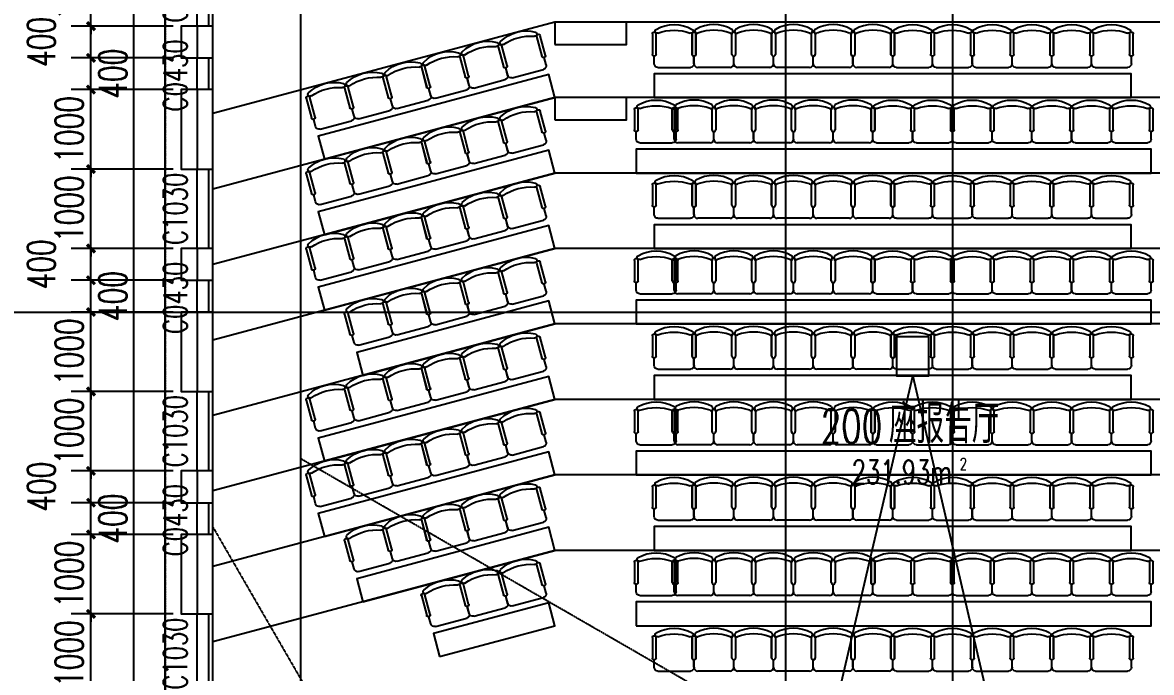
# Model space of a CAD drawing. Header units: millimetres. Extents: x 0 to 118900, y 0 to 84100.
# Drawn here: x 66603 to 80800, y 42453 to 50635 of the extents above; entities that cross this region are included whole.
import ezdxf

# ---------------------------------------------------------------- set-up
doc = ezdxf.new("R2010")
doc.units = ezdxf.units.MM
for name, pattern in [('DASH', [0.35, 0.25, -0.1]), ('DASHED2', [0.375, 0.25, -0.125]), ('DOTE', [2.42, 2, -0.2, 0.02, -0.2])]:
    doc.linetypes.add(name, pattern=pattern)
for name, color, linetype in [('DOTE', 1, 'DOTE'), ('EVTR', 6, 'Continuous'), ('FUR', 36, 'Continuous'), ('PUB_DIM', 3, 'Continuous'), ('RD-侧石线', 9, 'Continuous'), ('SEE', 5, 'Continuous'), ('SPACE', 7, 'Continuous'), ('STAIR', 201, 'Continuous'), ('WALL', 2, 'Continuous'), ('WINDOW', 4, 'Continuous'), ('WINDOW_TEXT', 7, 'Continuous'), ('排水', 7, 'Continuous')]:
    doc.layers.add(name, color=color, linetype=linetype)
doc.styles.add('_TCH_SPACE', font='SIMPLEX', dxfattribs={"height": 5, "bigfont": 'GBCBIG'})
doc.styles.add('_TCH_WINDOW', font='SIMPLEX', dxfattribs={"height": 3.5, "bigfont": 'GBCBIG'})
doc.styles.add('DIM_FONT', font='SIMPLEX', dxfattribs={"width": 0.7, "bigfont": 'GBCBIG'})
doc.dimstyles.new('_TCH_ARCH&&100', dxfattribs={"dimtxt": 350, "dimasz": 100, "dimexe": 250, "dimexo": 300, "dimgap": 100, "dimtad": 1, "dimdec": 0, "dimzin": 0, "dimdsep": 46, "dimtxsty": 'DIM_FONT', "dimblk": 'ARCHTICK', "dimcen": 0.09, "dimclrt": 7, "dimazin": 2, "dimtfac": 1, "dimtdec": 0, "dimtix": 1, "dimtmove": 2, "dimatfit": 3, "dimldrblk": 'ARCHTICK', "dimfxl": 1, "dimtolj": 1, "dimtzin": 0, "dimarcsym": 0})

# ---------------------------------------------------------------- blocks, each defined once
blk = doc.blocks.new('A$C2A1F14C1')
for p, q in [((0, -170), (0, 170)), ((39, 209), (117, 209)), ((137, 228), (351, 228)), ((351, 189), (137, 189)), ((39, -209), (117, -209)), ((137, -189), (351, -189)), ((351, -228), (137, -228))]:
    blk.add_line(p, q)
for centre, radius, start, end in [((39, 170), 39, 90, 180), ((137, 209), 19.5, 90, 270), ((351, 209), 19.5, 270, 90), ((381, 178), 21.9, 31.8908, 201.2393), ((-116, 0), 506, 340.4246, 19.5754), ((68, 0), 382, 330.2912, 29.7088), ((39, -170), 39, 180, 270), ((137, -209), 19.5, 90, 270), ((351, -209), 19.5, 270, 90), ((381, -178), 21.9, 158.7607, 328.1092)]:
    blk.add_arc(centre, radius, start, end)
blk = doc.blocks.new('AXIS-NET-07')
at = {"layer": 'DOTE'}
for p, q in [((777144, 1612362.8), (777144, 1540152.8)), ((783244, 1612362.8), (783244, 1540152.8)), ((785344, 1612362.8), (785344, 1540152.8)), ((716444, 1581252.8), (796044, 1581252.8))]:
    blk.add_line(p, q, dxfattribs=at)
blk = doc.blocks.new('$WINLIB2D$00000004')
at = {"color": 0}
for points in [[(-0.5, 0.5), (-0.5, -0.5)], [(-0.5, 0.5), (0.5, 0.5)], [(0.5, -0.5), (0.5, 0.5)], [(-0.5, 0.241), (0.5, 0.241)], [(-0.5, -0.5), (0.5, -0.5)]]:
    blk.add_lwpolyline(points, dxfattribs=at)
blk = doc.blocks.new('_ArchTick')
at = {"color": 0, "linetype": 'ByBlock', "const_width": 0.4}
blk.add_lwpolyline([(-0.5, -0.5), (0.5, 0.5)], dxfattribs=at)
blk = doc.blocks.new('*D201')
at = {"layer": 'Defpoints', "color": 0, "transparency": 16777216}
for p in [(67463, 43190), (68798, 43190), (68798, 42190)]:
    blk.add_point(p, dxfattribs=at)
at = {"layer": 'PUB_DIM', "color": 0, "lineweight": -2, "transparency": 16777216}
for p, q in [((68498, 43190), (67213, 43190)), ((67463, 43190), (67463, 43290)), ((67463, 42190), (67463, 43190)), ((68498, 42190), (67213, 42190)), ((67463, 42190), (67463, 42090))]:
    blk.add_line(p, q, dxfattribs=at)
at = {"layer": 'PUB_DIM', "color": 0, "lineweight": -2, "transparency": 16777216, "xscale": 100, "yscale": 100, "zscale": 100}
for p, rotation in [((67463, 43190), 270), ((67463, 42190), 90)]:
    blk.add_blockref('_ArchTick', p, dxfattribs=dict(at, rotation=rotation))
at = {"layer": 'PUB_DIM', "color": 7, "transparency": 16777216, "insert": (67188, 42690), "char_height": 350, "attachment_point": 5, "rotation": 90, "style": 'DIM_FONT'}
blk.add_mtext('\\A1;1000', dxfattribs=at)
blk = doc.blocks.new('*D202')
at = {"layer": 'Defpoints', "color": 0, "transparency": 16777216}
for p in [(67463, 44190), (68798, 44190), (68798, 43190)]:
    blk.add_point(p, dxfattribs=at)
at = {"layer": 'PUB_DIM', "color": 0, "lineweight": -2, "transparency": 16777216}
for p, q in [((68498, 44190), (67213, 44190)), ((67463, 44190), (67463, 44290)), ((67463, 43190), (67463, 44190)), ((68498, 43190), (67213, 43190)), ((67463, 43190), (67463, 43090))]:
    blk.add_line(p, q, dxfattribs=at)
at = {"layer": 'PUB_DIM', "color": 0, "lineweight": -2, "transparency": 16777216, "xscale": 100, "yscale": 100, "zscale": 100}
for p, rotation in [((67463, 44190), 270), ((67463, 43190), 90)]:
    blk.add_blockref('_ArchTick', p, dxfattribs=dict(at, rotation=rotation))
at = {"layer": 'PUB_DIM', "color": 7, "transparency": 16777216, "insert": (67188, 43690), "char_height": 350, "attachment_point": 5, "rotation": 90, "style": 'DIM_FONT'}
blk.add_mtext('\\A1;1000', dxfattribs=at)
blk = doc.blocks.new('*D203')
at = {"layer": 'Defpoints', "color": 0, "transparency": 16777216}
for p in [(67463, 44590), (68798, 44590), (68798, 44190)]:
    blk.add_point(p, dxfattribs=at)
at = {"layer": 'PUB_DIM', "color": 0, "lineweight": -2, "transparency": 16777216}
for p, q in [((68498, 44590), (67213, 44590)), ((67463, 44190), (67463, 44590)), ((68498, 44190), (67213, 44190))]:
    blk.add_line(p, q, dxfattribs=at)
at = {"layer": 'PUB_DIM', "color": 0, "lineweight": -2, "transparency": 16777216, "xscale": 100, "yscale": 100, "zscale": 100}
for p, rotation in [((67463, 44590), 90), ((67463, 44190), 270)]:
    blk.add_blockref('_ArchTick', p, dxfattribs=dict(at, rotation=rotation))
at = {"layer": 'PUB_DIM', "color": 7, "transparency": 16777216, "insert": (67738, 44390), "char_height": 350, "attachment_point": 5, "rotation": 90, "style": 'DIM_FONT'}
blk.add_mtext('\\A1;400', dxfattribs=at)
blk = doc.blocks.new('*D204')
at = {"layer": 'Defpoints', "color": 0, "transparency": 16777216}
for p in [(67463, 44990), (68798, 44990), (68798, 44590)]:
    blk.add_point(p, dxfattribs=at)
at = {"layer": 'PUB_DIM', "color": 0, "lineweight": -2, "transparency": 16777216}
for p, q in [((68498, 44990), (67213, 44990)), ((67463, 44590), (67463, 44990)), ((68498, 44590), (67213, 44590))]:
    blk.add_line(p, q, dxfattribs=at)
at = {"layer": 'PUB_DIM', "color": 0, "lineweight": -2, "transparency": 16777216, "xscale": 100, "yscale": 100, "zscale": 100}
for p, rotation in [((67463, 44990), 90), ((67463, 44590), 270)]:
    blk.add_blockref('_ArchTick', p, dxfattribs=dict(at, rotation=rotation))
at = {"layer": 'PUB_DIM', "color": 7, "transparency": 16777216, "insert": (66838, 44790), "char_height": 350, "attachment_point": 5, "rotation": 90, "style": 'DIM_FONT'}
blk.add_mtext('\\A1;400', dxfattribs=at)
blk = doc.blocks.new('*D205')
at = {"layer": 'Defpoints', "color": 0, "transparency": 16777216}
for p in [(67463, 45990), (68798, 45990), (68798, 44990)]:
    blk.add_point(p, dxfattribs=at)
at = {"layer": 'PUB_DIM', "color": 0, "lineweight": -2, "transparency": 16777216}
for p, q in [((67463, 45990), (67463, 46090)), ((68498, 45990), (67213, 45990)), ((67463, 44990), (67463, 45990)), ((68498, 44990), (67213, 44990)), ((67463, 44990), (67463, 44890))]:
    blk.add_line(p, q, dxfattribs=at)
at = {"layer": 'PUB_DIM', "color": 0, "lineweight": -2, "transparency": 16777216, "xscale": 100, "yscale": 100, "zscale": 100}
for p, rotation in [((67463, 45990), 270), ((67463, 44990), 90)]:
    blk.add_blockref('_ArchTick', p, dxfattribs=dict(at, rotation=rotation))
at = {"layer": 'PUB_DIM', "color": 7, "transparency": 16777216, "insert": (67188, 45490), "char_height": 350, "attachment_point": 5, "rotation": 90, "style": 'DIM_FONT'}
blk.add_mtext('\\A1;1000', dxfattribs=at)
blk = doc.blocks.new('*D206')
at = {"layer": 'Defpoints', "color": 0, "transparency": 16777216}
for p in [(67463, 46990), (68798, 46990), (68798, 45990)]:
    blk.add_point(p, dxfattribs=at)
at = {"layer": 'PUB_DIM', "color": 0, "lineweight": -2, "transparency": 16777216}
for p, q in [((67463, 46990), (67463, 47090)), ((68498, 46990), (67213, 46990)), ((67463, 45990), (67463, 46990)), ((68498, 45990), (67213, 45990)), ((67463, 45990), (67463, 45890))]:
    blk.add_line(p, q, dxfattribs=at)
at = {"layer": 'PUB_DIM', "color": 0, "lineweight": -2, "transparency": 16777216, "xscale": 100, "yscale": 100, "zscale": 100}
for p, rotation in [((67463, 46990), 270), ((67463, 45990), 90)]:
    blk.add_blockref('_ArchTick', p, dxfattribs=dict(at, rotation=rotation))
at = {"layer": 'PUB_DIM', "color": 7, "transparency": 16777216, "insert": (67188, 46490), "char_height": 350, "attachment_point": 5, "rotation": 90, "style": 'DIM_FONT'}
blk.add_mtext('\\A1;1000', dxfattribs=at)
blk = doc.blocks.new('*D207')
at = {"layer": 'Defpoints', "color": 0, "transparency": 16777216}
for p in [(67463, 47390), (68798, 47390), (68798, 46990)]:
    blk.add_point(p, dxfattribs=at)
at = {"layer": 'PUB_DIM', "color": 0, "lineweight": -2, "transparency": 16777216}
for p, q in [((68498, 47390), (67213, 47390)), ((67463, 46990), (67463, 47390)), ((68498, 46990), (67213, 46990))]:
    blk.add_line(p, q, dxfattribs=at)
at = {"layer": 'PUB_DIM', "color": 0, "lineweight": -2, "transparency": 16777216, "xscale": 100, "yscale": 100, "zscale": 100}
for p, rotation in [((67463, 47390), 90), ((67463, 46990), 270)]:
    blk.add_blockref('_ArchTick', p, dxfattribs=dict(at, rotation=rotation))
at = {"layer": 'PUB_DIM', "color": 7, "transparency": 16777216, "insert": (67738, 47190), "char_height": 350, "attachment_point": 5, "rotation": 90, "style": 'DIM_FONT'}
blk.add_mtext('\\A1;400', dxfattribs=at)
blk = doc.blocks.new('*D208')
at = {"layer": 'Defpoints', "color": 0, "transparency": 16777216}
for p in [(67463, 47790), (68798, 47790), (68798, 47390)]:
    blk.add_point(p, dxfattribs=at)
at = {"layer": 'PUB_DIM', "color": 0, "lineweight": -2, "transparency": 16777216}
for p, q in [((68498, 47790), (67213, 47790)), ((67463, 47390), (67463, 47790)), ((68498, 47390), (67213, 47390))]:
    blk.add_line(p, q, dxfattribs=at)
at = {"layer": 'PUB_DIM', "color": 0, "lineweight": -2, "transparency": 16777216, "xscale": 100, "yscale": 100, "zscale": 100}
for p, rotation in [((67463, 47790), 90), ((67463, 47390), 270)]:
    blk.add_blockref('_ArchTick', p, dxfattribs=dict(at, rotation=rotation))
at = {"layer": 'PUB_DIM', "color": 7, "transparency": 16777216, "insert": (66838, 47590), "char_height": 350, "attachment_point": 5, "rotation": 90, "style": 'DIM_FONT'}
blk.add_mtext('\\A1;400', dxfattribs=at)
blk = doc.blocks.new('*D209')
at = {"layer": 'Defpoints', "color": 0, "transparency": 16777216}
for p in [(67463, 48790), (68798, 48790), (68798, 47790)]:
    blk.add_point(p, dxfattribs=at)
at = {"layer": 'PUB_DIM', "color": 0, "lineweight": -2, "transparency": 16777216}
for p, q in [((67463, 48790), (67463, 48890)), ((68498, 48790), (67213, 48790)), ((67463, 47790), (67463, 48790)), ((68498, 47790), (67213, 47790)), ((67463, 47790), (67463, 47690))]:
    blk.add_line(p, q, dxfattribs=at)
at = {"layer": 'PUB_DIM', "color": 0, "lineweight": -2, "transparency": 16777216, "xscale": 100, "yscale": 100, "zscale": 100}
for p, rotation in [((67463, 48790), 270), ((67463, 47790), 90)]:
    blk.add_blockref('_ArchTick', p, dxfattribs=dict(at, rotation=rotation))
at = {"layer": 'PUB_DIM', "color": 7, "transparency": 16777216, "insert": (67188, 48290), "char_height": 350, "attachment_point": 5, "rotation": 90, "style": 'DIM_FONT'}
blk.add_mtext('\\A1;1000', dxfattribs=at)
blk = doc.blocks.new('*D210')
at = {"layer": 'Defpoints', "color": 0, "transparency": 16777216}
for p in [(67463, 49790), (68798, 49790), (68798, 48790)]:
    blk.add_point(p, dxfattribs=at)
at = {"layer": 'PUB_DIM', "color": 0, "lineweight": -2, "transparency": 16777216}
for p, q in [((67463, 49790), (67463, 49890)), ((68498, 49790), (67213, 49790)), ((67463, 48790), (67463, 49790)), ((68498, 48790), (67213, 48790)), ((67463, 48790), (67463, 48690))]:
    blk.add_line(p, q, dxfattribs=at)
at = {"layer": 'PUB_DIM', "color": 0, "lineweight": -2, "transparency": 16777216, "xscale": 100, "yscale": 100, "zscale": 100}
for p, rotation in [((67463, 49790), 270), ((67463, 48790), 90)]:
    blk.add_blockref('_ArchTick', p, dxfattribs=dict(at, rotation=rotation))
at = {"layer": 'PUB_DIM', "color": 7, "transparency": 16777216, "insert": (67188, 49290), "char_height": 350, "attachment_point": 5, "rotation": 90, "style": 'DIM_FONT'}
blk.add_mtext('\\A1;1000', dxfattribs=at)
blk = doc.blocks.new('*D211')
at = {"layer": 'Defpoints', "color": 0, "transparency": 16777216}
for p in [(67463, 50190), (68798, 50190), (68798, 49790)]:
    blk.add_point(p, dxfattribs=at)
at = {"layer": 'PUB_DIM', "color": 0, "lineweight": -2, "transparency": 16777216}
for p, q in [((68498, 50190), (67213, 50190)), ((67463, 49790), (67463, 50190)), ((68498, 49790), (67213, 49790))]:
    blk.add_line(p, q, dxfattribs=at)
at = {"layer": 'PUB_DIM', "color": 0, "lineweight": -2, "transparency": 16777216, "xscale": 100, "yscale": 100, "zscale": 100}
for p, rotation in [((67463, 50190), 90), ((67463, 49790), 270)]:
    blk.add_blockref('_ArchTick', p, dxfattribs=dict(at, rotation=rotation))
at = {"layer": 'PUB_DIM', "color": 7, "transparency": 16777216, "insert": (67738, 49990), "char_height": 350, "attachment_point": 5, "rotation": 90, "style": 'DIM_FONT'}
blk.add_mtext('\\A1;400', dxfattribs=at)
blk = doc.blocks.new('*D212')
at = {"layer": 'Defpoints', "color": 0, "transparency": 16777216}
for p in [(67463, 50590), (68798, 50590), (68798, 50190)]:
    blk.add_point(p, dxfattribs=at)
at = {"layer": 'PUB_DIM', "color": 0, "lineweight": -2, "transparency": 16777216}
for p, q in [((68498, 50590), (67213, 50590)), ((67463, 50190), (67463, 50590)), ((68498, 50190), (67213, 50190))]:
    blk.add_line(p, q, dxfattribs=at)
at = {"layer": 'PUB_DIM', "color": 0, "lineweight": -2, "transparency": 16777216, "xscale": 100, "yscale": 100, "zscale": 100}
for p, rotation in [((67463, 50590), 90), ((67463, 50190), 270)]:
    blk.add_blockref('_ArchTick', p, dxfattribs=dict(at, rotation=rotation))
at = {"layer": 'PUB_DIM', "color": 7, "transparency": 16777216, "insert": (66838, 50390), "char_height": 350, "attachment_point": 5, "rotation": 90, "style": 'DIM_FONT'}
blk.add_mtext('\\A1;400', dxfattribs=at)
blk = doc.blocks.new('*D213')
at = {"layer": 'Defpoints', "color": 0, "transparency": 16777216}
for p in [(67463, 51590), (68798, 51590), (68798, 50590)]:
    blk.add_point(p, dxfattribs=at)
at = {"layer": 'PUB_DIM', "color": 0, "lineweight": -2, "transparency": 16777216}
for p, q in [((67463, 51590), (67463, 51690)), ((68498, 51590), (67213, 51590)), ((67463, 50590), (67463, 51590)), ((68498, 50590), (67213, 50590)), ((67463, 50590), (67463, 50490))]:
    blk.add_line(p, q, dxfattribs=at)
at = {"layer": 'PUB_DIM', "color": 0, "lineweight": -2, "transparency": 16777216, "xscale": 100, "yscale": 100, "zscale": 100}
for p, rotation in [((67463, 51590), 270), ((67463, 50590), 90)]:
    blk.add_blockref('_ArchTick', p, dxfattribs=dict(at, rotation=rotation))
at = {"layer": 'PUB_DIM', "color": 7, "transparency": 16777216, "insert": (67188, 51090), "char_height": 350, "attachment_point": 5, "rotation": 90, "style": 'DIM_FONT'}
blk.add_mtext('\\A1;1000', dxfattribs=at)

msp = doc.modelspace()

# ---------------------------------------------------------------- linework, layer by layer
at = {"layer": 'EVTR', "ltscale": 20}
for points in [[(68797.6, 50590), (68597.6, 50590), (68597.6, 50190), (68797.6, 50190)], [(68797.6, 49790), (68597.6, 49790), (68597.6, 48790), (68797.6, 48790)], [(68797.6, 47790), (68597.6, 47790), (68597.6, 47390), (68797.6, 47390)], [(68797.6, 46990), (68597.6, 46990), (68597.6, 45990), (68797.6, 45990)], [(68797.6, 44990), (68597.6, 44990), (68597.6, 44590), (68797.6, 44590)], [(68797.6, 44190), (68597.6, 44190), (68597.6, 43190), (68797.6, 43190)]]:
    msp.add_lwpolyline(points, dxfattribs=at)
at = {"layer": 'FUR'}
for points in [[(70399.7, 48913.4), (73297.5, 49689.9), (73219.9, 49979.7), (70322.1, 49203.2), (70399.7, 48913.4)], [(74547.5, 49689.9), (80547.5, 49689.9), (80547.5, 49989.9), (74547.5, 49989.9), (74547.5, 49689.9)], [(70399.7, 47963.4), (73297.5, 48739.9), (73219.9, 49029.7), (70322.1, 48253.2), (70399.7, 47963.4)], [(74320.9, 48739.9), (80797.5, 48739.9), (80797.5, 49039.9), (74320.9, 49039.9), (74320.9, 48739.9)], [(70399.7, 47013.4), (73297.5, 47789.9), (73219.9, 48079.7), (70322.1, 47303.2), (70399.7, 47013.4)], [(74547.5, 47789.9), (80547.5, 47789.9), (80547.5, 48089.9), (74547.5, 48089.9), (74547.5, 47789.9)], [(74320.9, 46839.9), (80797.5, 46839.9), (80797.5, 47139.9), (74320.9, 47139.9), (74320.9, 46839.9)], [(70882.7, 46192.8), (73297.5, 46839.9), (73219.9, 47129.7), (70805, 46482.6), (70882.7, 46192.8)], [(70399.7, 45113.4), (73297.5, 45889.9), (73219.9, 46179.7), (70322.1, 45403.2), (70399.7, 45113.4)], [(74547.5, 45889.9), (80547.5, 45889.9), (80547.5, 46189.9), (74547.5, 46189.9), (74547.5, 45889.9)], [(70399.7, 44163.4), (73297.5, 44939.9), (73219.9, 45229.7), (70322.1, 44453.2), (70399.7, 44163.4)], [(74320.9, 44939.9), (80797.5, 44939.9), (80797.5, 45239.9), (74320.9, 45239.9), (74320.9, 44939.9)], [(70882.7, 43342.8), (73297.5, 43989.9), (73219.9, 44279.7), (70805, 43632.6), (70882.7, 43342.8)], [(74547.5, 43989.9), (80547.5, 43989.9), (80547.5, 44289.9), (74547.5, 44289.9), (74547.5, 43989.9)], [(71848.6, 42651.7), (73297.5, 43039.9), (73219.9, 43329.7), (71771, 42941.4), (71848.6, 42651.7)], [(74320.9, 43039.9), (80797.5, 43039.9), (80797.5, 43339.9), (74320.9, 43339.9), (74320.9, 43039.9)]]:
    msp.add_lwpolyline(points, dxfattribs=at)
at = {"layer": 'RD-侧石线'}
msp.add_lwpolyline([(45797.6, 31989.5, -1.9943997), (55387.6, 44832.1, 0.3382133), (66964.7, 35989.5), (81497.7, 35989.5, 0.4142115), (93497.6, 47989.5), (93497.6, 83100)], format="xyb", dxfattribs=at)
at = {"layer": 'SEE'}
for points in [[(86597.6, 49353.7), (81797.5, 50639.9), (73297.5, 50639.9), (68997.6, 49487.7)], [(86597.6, 48403.7), (81797.5, 49689.9), (73297.5, 49689.9), (68997.6, 48537.7)], [(86597.6, 47453.7), (81797.5, 48739.9), (73297.5, 48739.9), (68997.6, 47587.7)], [(86597.6, 46503.7), (81797.5, 47789.9), (73297.5, 47789.9), (68997.6, 46637.7)], [(86597.6, 45553.7), (81797.5, 46839.9), (73297.5, 46839.9), (68997.6, 45687.7)], [(86597.6, 44603.7), (81797.5, 45889.9), (73297.5, 45889.9), (68997.6, 44737.7)], [(86597.6, 43653.7), (81797.5, 44939.9), (73297.5, 44939.9), (68997.6, 43787.7)], [(86597.6, 42703.7), (81797.5, 43989.9), (73297.5, 43989.9), (68997.6, 42837.7)]]:
    msp.add_lwpolyline(points, dxfattribs=at)
at = {"layer": 'SEE', "ltscale": 20}
for points in [[(73297.6, 50359.9), (74197.6, 50359.9), (74197.6, 50639.9), (73297.6, 50639.9)], [(73297.6, 49409.9), (74197.6, 49409.9), (74197.6, 49689.9), (73297.6, 49689.9)]]:
    msp.add_lwpolyline(points, close=True, dxfattribs=at)
at = {"layer": 'SEE'}
msp.add_lwpolyline([(77797.6, 46181.7), (77597.6, 46181.7), (77597.6, 46681.7), (77997.6, 46681.7), (77997.6, 46181.7), (77797.6, 46181.7), (79611.1, 38389.9), (75982.4, 38389.9)], close=True, dxfattribs=at)
at = {"layer": 'SEE', "linetype": 'DASH'}
msp.add_lwpolyline([(81797.6, 38389.9), (70097.6, 45144.9)], dxfattribs=at)
at = {"layer": 'STAIR', "linetype": 'DASHED2'}
for points in [[(68597.6, 52689.9), (68397.6, 52689.9), (68397.6, 37689.9), (87397.6, 37689.9), (87397.6, 55689.9), (86797.6, 55689.9)], [(68997.6, 44280.8), (70897.6, 40989.9)]]:
    msp.add_lwpolyline(points, dxfattribs=at)
at = {"layer": 'WALL'}
for p, q in [((68997.6, 50590), (68797.6, 50590)), ((68797.6, 50590), (68797.6, 50190)), ((68997.6, 50190), (68997.6, 50590)), ((68797.6, 50190), (68997.6, 50190)), ((68997.6, 49790), (68797.6, 49790)), ((68797.6, 49790), (68797.6, 48790)), ((68997.6, 48790), (68997.6, 49790)), ((68797.6, 48790), (68997.6, 48790)), ((68997.6, 47790), (68797.6, 47790)), ((68797.6, 47790), (68797.6, 47390)), ((68997.6, 47390), (68997.6, 47790)), ((68797.6, 47390), (68997.6, 47390)), ((68997.6, 46990), (68797.6, 46990)), ((68797.6, 46990), (68797.6, 45990)), ((68997.6, 45990), (68997.6, 46990)), ((68797.6, 45990), (68997.6, 45990)), ((68997.6, 44990), (68797.6, 44990)), ((68797.6, 44990), (68797.6, 44590)), ((68997.6, 44590), (68997.6, 44990)), ((68797.6, 44590), (68997.6, 44590)), ((68997.6, 44190), (68797.6, 44190)), ((68797.6, 44190), (68797.6, 43190)), ((68997.6, 43190), (68997.6, 44190)), ((68797.6, 43190), (68997.6, 43190))]:
    msp.add_line(p, q, dxfattribs=at)
at = {"layer": '排水'}
msp.add_lwpolyline([(70597.6, 30889.9), (29497.6, 30889.9), (29497.6, 54489.9), (67997.6, 54489.9), (67997.6, 37289.9), (87597.1, 37289.9), (87597.1, 76689.9), (61397.6, 76689.9), (61397.6, 76289.9), (87197.1, 76289.9), (87197.1, 37689.9), (68397.6, 37689.9), (68397.6, 54889.9), (29097.6, 54889.9), (29097.6, 51789.9)], dxfattribs=at)

# ---------------------------------------------------------------- block references
at = {"layer": 'DOTE'}
msp.add_blockref('AXIS-NET-07', (-707046.5, -1534262.9), dxfattribs=at)
at = {"layer": 'FUR', "extrusion": (0, 0, -1), "xscale": 1.198432564735413, "yscale": 1.198432564735413, "zscale": -1.198432564735413}
for p, rotation in [((-72957.6, 49992.5), 75.00000352428341), ((-74797.5, 50070.2), 90), ((-77797.5, 50070.2), 90), ((-78297.5, 50070.2), 90), ((-78797.5, 50070.2), 90), ((-79297.5, 50070.2), 90), ((-79797.5, 50070.2), 90), ((-80297.5, 50070.2), 90), ((-72474.6, 49863.1), 75.00000352428341), ((-71991.7, 49733.7), 75.00000352428341), ((-71508.7, 49604.3), 75.00000352428341), ((-71025.7, 49474.9), 75.00000352428341), ((-70542.8, 49345.5), 75.00000352428341), ((-72957.6, 49042.5), 75.00000352428341), ((-74570.9, 49120.2), 90), ((-77547.5, 49120.2), 90), ((-78047.5, 49120.2), 90), ((-78547.5, 49120.2), 90), ((-79047.5, 49120.2), 90), ((-79547.5, 49120.2), 90), ((-80047.5, 49120.2), 90), ((-80547.5, 49120.2), 90), ((-72474.6, 48913.1), 75.00000352428341), ((-71991.7, 48783.7), 75.00000352428341), ((-71508.7, 48654.3), 75.00000352428341), ((-70542.8, 48395.5), 75.00000352428341), ((-71025.7, 48524.9), 75.00000352428341), ((-74797.5, 48170.2), 90), ((-77797.5, 48170.2), 90), ((-78297.5, 48170.2), 90), ((-78797.5, 48170.2), 90), ((-79297.5, 48170.2), 90), ((-79797.5, 48170.2), 90), ((-80297.5, 48170.2), 90), ((-72474.6, 47963.1), 75.00000352428341), ((-72957.6, 48092.5), 75.00000352428341), ((-71991.7, 47833.7), 75.00000352428341), ((-71508.7, 47704.3), 75.00000352428341), ((-71025.7, 47574.9), 75.00000352428341), ((-70542.8, 47445.5), 75.00000352428341), ((-72957.6, 47142.5), 75.00000352428341), ((-74570.9, 47220.2), 90), ((-77547.5, 47220.2), 90), ((-78047.5, 47220.2), 90), ((-78547.5, 47220.2), 90), ((-79047.5, 47220.2), 90), ((-79547.5, 47220.2), 90), ((-80047.5, 47220.2), 90), ((-80547.5, 47220.2), 90), ((-72474.6, 47013.1), 75.00000352428341), ((-71991.7, 46883.7), 75.00000352428341), ((-71508.7, 46754.3), 75.00000352428341), ((-71025.7, 46624.9), 75.00000352428341), ((-72957.6, 46192.5), 75.00000352428341), ((-74797.5, 46270.2), 90), ((-77797.5, 46270.2), 90), ((-78297.5, 46270.2), 90), ((-78797.5, 46270.2), 90), ((-79297.5, 46270.2), 90), ((-79797.5, 46270.2), 90), ((-80297.5, 46270.2), 90), ((-72474.6, 46063.1), 75.00000352428341), ((-71991.7, 45933.7), 75.00000352428341), ((-71508.7, 45804.3), 75.00000352428341), ((-71025.7, 45674.9), 75.00000352428341), ((-70542.8, 45545.5), 75.00000352428341), ((-74570.9, 45320.2), 90), ((-77547.5, 45320.2), 90), ((-78047.5, 45320.2), 90), ((-78547.5, 45320.2), 90), ((-79047.5, 45320.2), 90), ((-79547.5, 45320.2), 90), ((-80047.5, 45320.2), 90), ((-80547.5, 45320.2), 90), ((-72957.6, 45242.5), 75.00000352428341), ((-71991.7, 44983.7), 75.00000352428341), ((-72474.6, 45113.1), 75.00000352428341), ((-71508.7, 44854.3), 75.00000352428341), ((-71025.7, 44724.9), 75.00000352428341), ((-70542.8, 44595.5), 75.00000352428341), ((-72957.6, 44292.5), 75.00000352428341), ((-74797.5, 44370.2), 90), ((-77797.5, 44370.2), 90), ((-78297.5, 44370.2), 90), ((-78797.5, 44370.2), 90), ((-79297.5, 44370.2), 90), ((-79797.5, 44370.2), 90), ((-80297.5, 44370.2), 90), ((-72474.6, 44163.1), 75.00000352428341), ((-71991.7, 44033.7), 75.00000352428341), ((-71508.7, 43904.3), 75.00000352428341), ((-71025.7, 43774.9), 75.00000352428341), ((-72957.6, 43342.5), 75.00000352428341), ((-74570.9, 43420.2), 90), ((-77547.5, 43420.2), 90), ((-78047.5, 43420.2), 90), ((-78547.5, 43420.2), 90), ((-79047.5, 43420.2), 90), ((-79547.5, 43420.2), 90), ((-80047.5, 43420.2), 90), ((-80547.5, 43420.2), 90), ((-72474.6, 43213.1), 75.00000352428341), ((-71991.7, 43083.7), 75.00000352428341), ((-74797.5, 42470.2), 90), ((-77797.5, 42470.2), 90), ((-78297.5, 42470.2), 90), ((-78797.5, 42470.2), 90), ((-79297.5, 42470.2), 90), ((-79797.5, 42470.2), 90), ((-80297.5, 42470.2), 90)]:
    msp.add_blockref('A$C2A1F14C1', p, dxfattribs=dict(at, rotation=rotation))
at = {"layer": 'FUR', "xscale": 1.198432564735413, "yscale": 1.198432564735413, "zscale": 1.198432564735413, "rotation": 90}
for p in [(75297.5, 50070.2), (75797.5, 50070.2), (76297.5, 50070.2), (76797.5, 50070.2), (77297.5, 50070.2), (75047.5, 49120.2), (75547.5, 49120.2), (76047.5, 49120.2), (76547.5, 49120.2), (77047.5, 49120.2), (75297.5, 48170.2), (75797.5, 48170.2), (76297.5, 48170.2), (76797.5, 48170.2), (77297.5, 48170.2), (75047.5, 47220.2), (75547.5, 47220.2), (76047.5, 47220.2), (76547.5, 47220.2), (77047.5, 47220.2), (75297.5, 46270.2), (75797.5, 46270.2), (76297.5, 46270.2), (76797.5, 46270.2), (77297.5, 46270.2), (75047.5, 45320.2), (75547.5, 45320.2), (76047.5, 45320.2), (76547.5, 45320.2), (77047.5, 45320.2), (75297.5, 44370.2), (75797.5, 44370.2), (76297.5, 44370.2), (76797.5, 44370.2), (77297.5, 44370.2), (75047.5, 43420.2), (75547.5, 43420.2), (76047.5, 43420.2), (76547.5, 43420.2), (77047.5, 43420.2), (75297.5, 42470.2), (75797.5, 42470.2), (76297.5, 42470.2), (76797.5, 42470.2), (77297.5, 42470.2)]:
    msp.add_blockref('A$C2A1F14C1', p, dxfattribs=at)
at = {"layer": 'WINDOW'}
ref = msp.add_blockref('$WINLIB2D$00000004', (68897.6, 51090), dxfattribs=dict(at, xscale=1000, yscale=-200, zscale=1000, rotation=90.00000000004755))
ref.add_attrib('A', 'C1030', (68671.3, 50635), dxfattribs={"layer": 'WINDOW_TEXT', "ltscale": 20, "height": 297.5, "rotation": 90, "style": '_TCH_WINDOW', "width": 0.705882})
ref = msp.add_blockref('$WINLIB2D$00000004', (68897.6, 49990), dxfattribs=dict(at, xscale=400, yscale=-200, zscale=400, rotation=90.00000000004755))
ref.add_attrib('A', 'C0430', (68671.3, 49515), dxfattribs={"layer": 'WINDOW_TEXT', "ltscale": 20, "height": 297.5, "rotation": 90, "style": '_TCH_WINDOW', "width": 0.705882})
ref = msp.add_blockref('$WINLIB2D$00000004', (68897.6, 48290), dxfattribs=dict(at, xscale=1000, yscale=-200, zscale=1000, rotation=90.00000000004755))
ref.add_attrib('A', 'C1030', (68671.3, 47835), dxfattribs={"layer": 'WINDOW_TEXT', "ltscale": 20, "height": 297.5, "rotation": 90, "style": '_TCH_WINDOW', "width": 0.705882})
ref = msp.add_blockref('$WINLIB2D$00000004', (68897.6, 47190), dxfattribs=dict(at, xscale=400, yscale=-200, zscale=400, rotation=90.00000000004755))
ref.add_attrib('A', 'C0430', (68671.3, 46715), dxfattribs={"layer": 'WINDOW_TEXT', "ltscale": 20, "height": 297.5, "rotation": 90, "style": '_TCH_WINDOW', "width": 0.705882})
ref = msp.add_blockref('$WINLIB2D$00000004', (68897.6, 45490), dxfattribs=dict(at, xscale=1000, yscale=-200, zscale=1000, rotation=90.00000000004755))
ref.add_attrib('A', 'C1030', (68671.3, 45035), dxfattribs={"layer": 'WINDOW_TEXT', "ltscale": 20, "height": 297.5, "rotation": 90, "style": '_TCH_WINDOW', "width": 0.705882})
ref = msp.add_blockref('$WINLIB2D$00000004', (68897.6, 44390), dxfattribs=dict(at, xscale=400, yscale=-200, zscale=400, rotation=90.00000000004755))
ref.add_attrib('A', 'C0430', (68671.3, 43915), dxfattribs={"layer": 'WINDOW_TEXT', "ltscale": 20, "height": 297.5, "rotation": 90, "style": '_TCH_WINDOW', "width": 0.705882})
ref = msp.add_blockref('$WINLIB2D$00000004', (68897.6, 42690), dxfattribs=dict(at, xscale=1000, yscale=-200, zscale=1000, rotation=90.00000000004755))
ref.add_attrib('A', 'C1030', (68671.3, 42235), dxfattribs={"layer": 'WINDOW_TEXT', "ltscale": 20, "height": 297.5, "rotation": 90, "style": '_TCH_WINDOW', "width": 0.705882})

# ---------------------------------------------------------------- texts
at = {"layer": 'SPACE', "style": '_TCH_SPACE'}
msp.add_text('座报告厅', height=482.27, dxfattribs=at).set_placement((77499.4, 45339.9))
at = {"layer": 'SPACE', "style": '_TCH_SPACE', "width": 0.705882}
for s, height, p in [('200', 425, (76642.2, 45339.9)), ('2', 148.8, (78391.3, 45003)), ('231.93m', 297.5, (77031.3, 44828))]:
    msp.add_text(s, height=height, dxfattribs=at).set_placement(p)

# ---------------------------------------------------------------- dimensions: what is measured, and where the dimension line sits
at = {"layer": 'PUB_DIM'}
for p1, p2, picture, middle in [((68797.6, 50590), (68797.6, 51590), '*D213', (67188.1, 51090)), ((68797.6, 48790), (68797.6, 49790), '*D210', (67188.1, 49290)), ((68797.6, 47790), (68797.6, 48790), '*D209', (67188.1, 48290)), ((68797.6, 45990), (68797.6, 46990), '*D206', (67188.1, 46490)), ((68797.6, 44990), (68797.6, 45990), '*D205', (67188.1, 45490)), ((68797.6, 43190), (68797.6, 44190), '*D202', (67188.1, 43690)), ((68797.6, 42190), (68797.6, 43190), '*D201', (67188.1, 42690))]:
    dim = msp.add_aligned_dim(p1=p1, p2=p2, distance=1334.5, dimstyle='_TCH_ARCH&&100', dxfattribs=at)
    dim.commit()
    dim.dimension.update_dxf_attribs({"geometry": picture, "text_midpoint": middle})
for base, p1, p2, picture, middle in [((67463.1, 50590), (68797.6, 50190), (68797.6, 50590), '*D212', (66838.1, 50390)), ((67463.1, 50190), (68797.6, 49790), (68797.6, 50190), '*D211', (67738.1, 49990)), ((67463.1, 47790), (68797.6, 47390), (68797.6, 47790), '*D208', (66838.1, 47590)), ((67463.1, 47390), (68797.6, 46990), (68797.6, 47390), '*D207', (67738.1, 47190)), ((67463.1, 44990), (68797.6, 44590), (68797.6, 44990), '*D204', (66838.1, 44790)), ((67463.1, 44590), (68797.6, 44190), (68797.6, 44590), '*D203', (67738.1, 44390))]:
    dim = msp.add_linear_dim(base=base, p1=p1, p2=p2, angle=90, dimstyle='_TCH_ARCH&&100', dxfattribs=at)
    dim.commit()
    dim.dimension.update_dxf_attribs({"geometry": picture, "text_midpoint": middle, "dimtype": 161})

doc.saveas('drawing.dxf')
